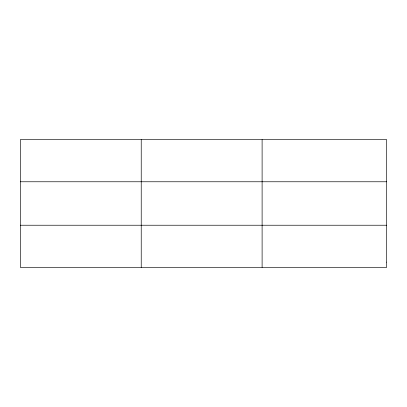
<?xml version="1.0" encoding="UTF-8"?>
<svg xmlns="http://www.w3.org/2000/svg" width="407" height="407" viewBox="0 0 407 407"><rect width="100%" height="100%" fill="white"/><g stroke="black" fill="none" stroke-linecap="round" stroke-linejoin="round"><path stroke-width="0.61" d="M141.229 139.601L141.229 267.399M262.108 139.601L262.108 267.399M20.35 181.771L386.65 181.771M20.35 225.229L386.65 225.229M386.65 262.128L386.65 267.399L20.35 267.399L20.35 139.601L386.65 139.601L386.65 262.128"/></g></svg>
